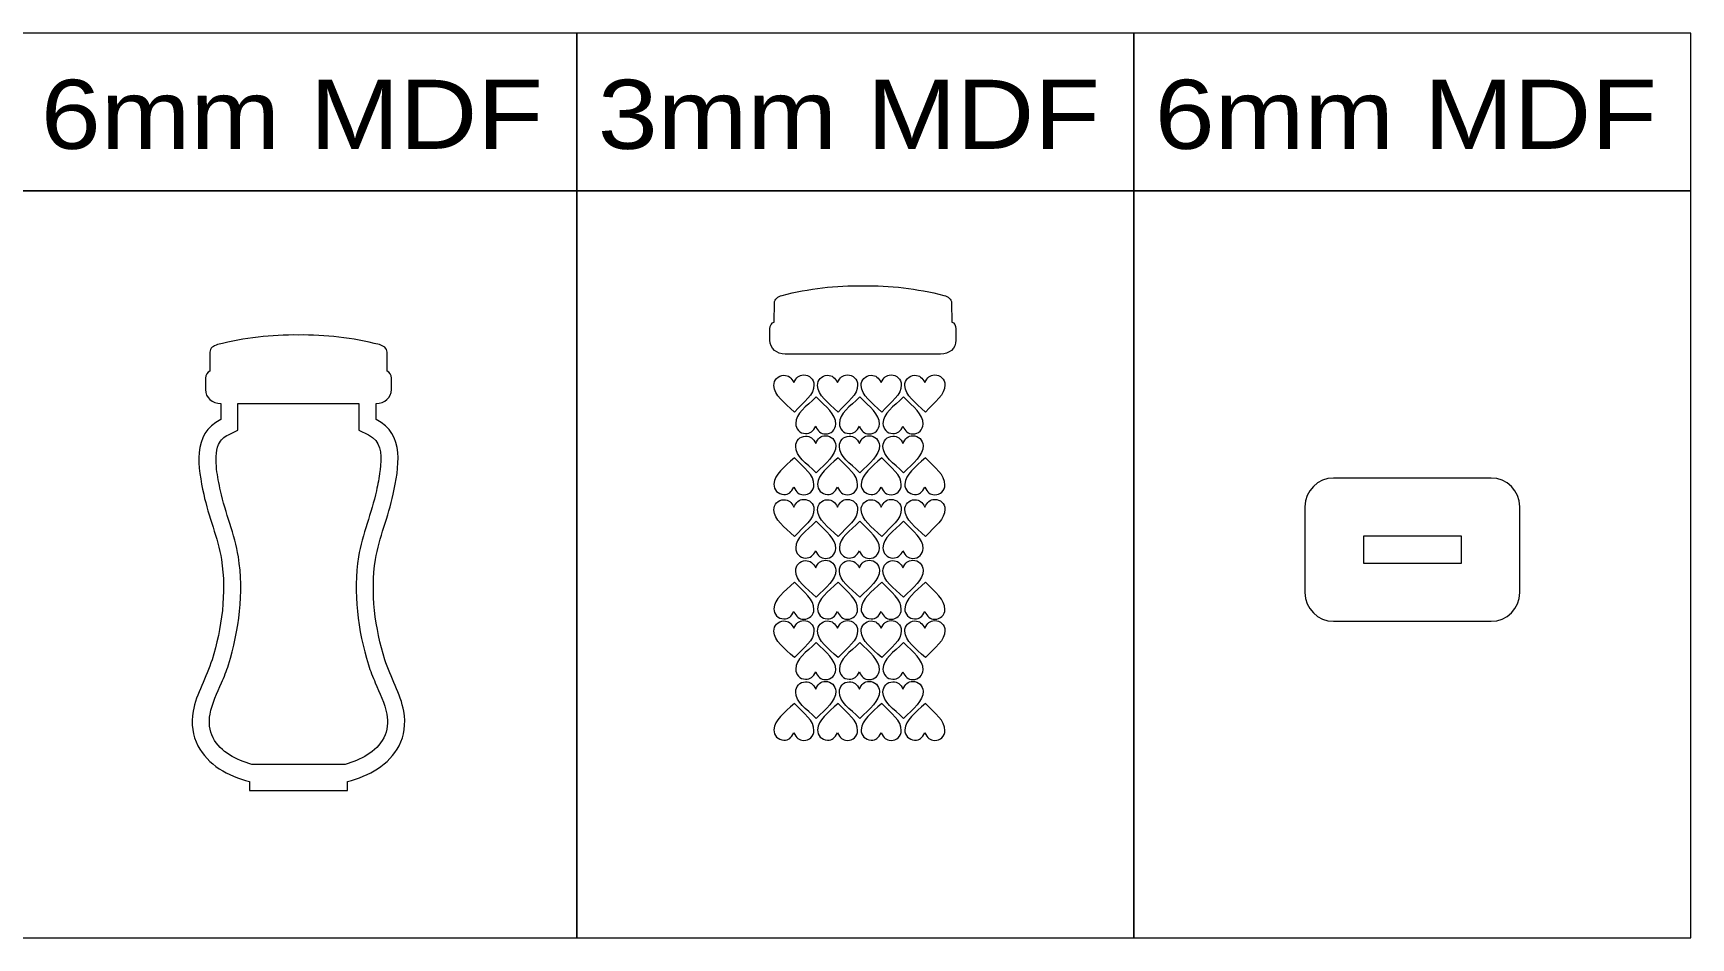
# Model space of a CAD drawing. Header units: millimetres. Extents: x -1166 to 1166, y -335 to 297.
# Drawn here: x 9 to 1166, y -335 to 297 of the extents above; entities that cross this region are included whole.
import ezdxf

# ---------------------------------------------------------------- set-up
doc = ezdxf.new("R2010")
doc.units = ezdxf.units.MM
doc.header["$MEASUREMENT"] = 0
doc.layers.add('Camada 1', color=7, linetype='Continuous')
doc.styles.add('2', font='Arial', dxfattribs={"height": 1})
doc.styles.add('3', font='Arial', dxfattribs={"height": 1})
doc.styles.add('4', font='Arial', dxfattribs={"height": 1})

msp = doc.modelspace()

# ---------------------------------------------------------------- linework, layer by layer
at = {"layer": 'Camada 1', "color": 142, "lineweight": 20}
for points in [[(-0.0001, 186.6815), (388.8269, 186.6815), (388.8269, 296.7483), (-0.0001, 296.7483), (-0.0001, 186.6815)], [(388.8267, 186.6815), (777.6537, 186.6815), (777.6537, 296.7483), (388.8267, 296.7483), (388.8267, 186.6815)], [(777.6535, 186.6815), (1166.4803, 186.6815), (1166.4803, 296.7483), (777.6535, 296.7483), (777.6535, 186.6815)], [(-0.0001, -334.8653), (388.8269, -334.8653), (388.8269, 186.6815), (-0.0001, 186.6815), (-0.0001, -334.8653)], [(388.8267, -334.8653), (777.6537, -334.8653), (777.6537, 186.6815), (388.8267, 186.6815), (388.8267, -334.8653)], [(777.6535, -334.8653), (1166.4803, -334.8653), (1166.4803, 186.6815), (777.6535, 186.6815), (777.6535, -334.8653)]]:
    msp.add_lwpolyline(points, close=True, dxfattribs=at)
at = {"layer": 'Camada 1', "color": 250, "lineweight": 20}
for points, knots in [([(650.4645, 95.2133), (650.4645, 95.2133), (650.3284, 108.3416), (650.3284, 108.3416), (650.3284, 108.3416), (650.2982, 111.2817), (647.8302, 112.9611), (644.9813, 113.6888), (644.9813, 113.6888), (626.1553, 118.4985), (607.3287, 120.6561), (588.5027, 120.4085), (588.5027, 120.4085), (569.6767, 120.6561), (550.8501, 118.4985), (532.0241, 113.6888), (532.0241, 113.6888), (529.1752, 112.9611), (526.7072, 111.2817), (526.677, 108.3416), (526.677, 108.3416), (526.677, 108.3416), (526.5409, 95.2133), (526.5409, 95.2133), (526.5409, 95.2133), (526.5409, 95.2133), (526.6443, 95.2133), (526.6443, 95.2133), (526.6443, 95.2133), (524.8287, 94.3562), (523.5644, 92.5058), (523.5644, 90.3741), (523.5644, 90.3741), (523.5644, 90.3741), (523.5644, 82.3647), (523.5644, 82.3647), (523.5644, 82.3647), (523.5644, 76.4828), (528.3772, 72.6606), (534.2588, 72.6606), (534.2588, 72.6606), (534.2588, 72.6606), (642.7466, 72.6606), (642.7466, 72.6606), (642.7466, 72.6606), (648.6282, 72.6606), (653.441, 76.4828), (653.441, 82.3647), (653.441, 82.3647), (653.441, 82.3647), (653.441, 90.3741), (653.441, 90.3741), (653.441, 90.3741), (653.441, 92.5058), (652.1767, 94.3562), (650.3611, 95.2133), (650.3611, 95.2133), (650.3611, 95.2133), (650.4645, 95.2133), (650.4645, 95.2133)], [0, 0, 0, 0, 0.0625, 0.0625, 0.0625, 0.0625, 0.125, 0.125, 0.125, 0.125, 0.1875, 0.1875, 0.1875, 0.1875, 0.25, 0.25, 0.25, 0.25, 0.3125, 0.3125, 0.3125, 0.3125, 0.375, 0.375, 0.375, 0.375, 0.4375, 0.4375, 0.4375, 0.4375, 0.5, 0.5, 0.5, 0.5, 0.5625, 0.5625, 0.5625, 0.5625, 0.625, 0.625, 0.625, 0.625, 0.6875, 0.6875, 0.6875, 0.6875, 0.75, 0.75, 0.75, 0.75, 0.8125, 0.8125, 0.8125, 0.8125, 0.875, 0.875, 0.875, 0.875, 1, 1, 1, 1]), ([(540.2622, 52.7775), (538.4476, 56.2445), (536.6655, 57.9618), (533.166, 57.8969), (533.166, 57.8969), (529.3027, 57.8254), (526.2254, 54.6318), (526.2969, 50.7685), (526.2969, 50.7685), (526.4267, 43.7696), (533.5139, 39.1226), (540.6425, 32.2536), (540.6425, 32.2536), (547.5116, 39.382), (554.4219, 44.2885), (554.2922, 51.2872), (554.2922, 51.2872), (554.2206, 55.1505), (551.027, 58.2279), (547.1638, 58.1563), (547.1638, 58.1563), (543.6643, 58.0915), (541.9471, 56.3094), (540.2622, 52.7775)], [0, 0, 0, 0, 0.142857143, 0.142857143, 0.142857143, 0.142857143, 0.285714286, 0.285714286, 0.285714286, 0.285714286, 0.428571429, 0.428571429, 0.428571429, 0.428571429, 0.571428571, 0.571428571, 0.571428571, 0.571428571, 0.714285714, 0.714285714, 0.714285714, 0.714285714, 1, 1, 1, 1]), ([(570.7422, 52.7775), (568.9276, 56.2445), (567.1455, 57.9618), (563.646, 57.8969), (563.646, 57.8969), (559.7827, 57.8254), (556.7054, 54.6318), (556.7769, 50.7685), (556.7769, 50.7685), (556.9067, 43.7696), (563.9939, 39.1226), (571.1225, 32.2536), (571.1225, 32.2536), (577.9916, 39.382), (584.9019, 44.2885), (584.7722, 51.2872), (584.7722, 51.2872), (584.7006, 55.1505), (581.507, 58.2279), (577.6438, 58.1563), (577.6438, 58.1563), (574.1443, 58.0915), (572.4271, 56.3094), (570.7422, 52.7775)], [0, 0, 0, 0, 0.142857143, 0.142857143, 0.142857143, 0.142857143, 0.285714286, 0.285714286, 0.285714286, 0.285714286, 0.428571429, 0.428571429, 0.428571429, 0.428571429, 0.571428571, 0.571428571, 0.571428571, 0.571428571, 0.714285714, 0.714285714, 0.714285714, 0.714285714, 1, 1, 1, 1]), ([(601.2222, 52.7775), (599.4076, 56.2445), (597.6255, 57.9618), (594.126, 57.8969), (594.126, 57.8969), (590.2627, 57.8254), (587.1854, 54.6318), (587.2569, 50.7685), (587.2569, 50.7685), (587.3867, 43.7696), (594.4739, 39.1226), (601.6025, 32.2536), (601.6025, 32.2536), (608.4716, 39.382), (615.3819, 44.2885), (615.2522, 51.2872), (615.2522, 51.2872), (615.1806, 55.1505), (611.987, 58.2279), (608.1238, 58.1563), (608.1238, 58.1563), (604.6243, 58.0915), (602.9071, 56.3094), (601.2222, 52.7775)], [0, 0, 0, 0, 0.142857143, 0.142857143, 0.142857143, 0.142857143, 0.285714286, 0.285714286, 0.285714286, 0.285714286, 0.428571429, 0.428571429, 0.428571429, 0.428571429, 0.571428571, 0.571428571, 0.571428571, 0.571428571, 0.714285714, 0.714285714, 0.714285714, 0.714285714, 1, 1, 1, 1]), ([(631.7022, 52.7775), (629.8876, 56.2445), (628.1055, 57.9618), (624.606, 57.8969), (624.606, 57.8969), (620.7427, 57.8254), (617.6654, 54.6318), (617.7369, 50.7685), (617.7369, 50.7685), (617.8667, 43.7696), (624.9539, 39.1226), (632.0825, 32.2536), (632.0825, 32.2536), (638.9516, 39.382), (645.8619, 44.2885), (645.7322, 51.2872), (645.7322, 51.2872), (645.6606, 55.1505), (642.467, 58.2279), (638.6038, 58.1563), (638.6038, 58.1563), (635.1043, 58.0915), (633.3871, 56.3094), (631.7022, 52.7775)], [0, 0, 0, 0, 0.142857143, 0.142857143, 0.142857143, 0.142857143, 0.285714286, 0.285714286, 0.285714286, 0.285714286, 0.428571429, 0.428571429, 0.428571429, 0.428571429, 0.571428571, 0.571428571, 0.571428571, 0.571428571, 0.714285714, 0.714285714, 0.714285714, 0.714285714, 1, 1, 1, 1]), ([(555.5022, 22.3131), (553.6876, 18.8461), (551.9055, 17.1288), (548.406, 17.1937), (548.406, 17.1937), (544.5427, 17.2652), (541.4654, 20.4588), (541.5369, 24.3221), (541.5369, 24.3221), (541.6667, 31.321), (548.7539, 35.968), (555.8825, 42.837), (555.8825, 42.837), (562.7516, 35.7086), (569.6619, 30.8021), (569.5322, 23.8034), (569.5322, 23.8034), (569.4606, 19.9401), (566.267, 16.8627), (562.4038, 16.9343), (562.4038, 16.9343), (558.9043, 16.9991), (557.1871, 18.7812), (555.5022, 22.3131)], [0, 0, 0, 0, 0.142857143, 0.142857143, 0.142857143, 0.142857143, 0.285714286, 0.285714286, 0.285714286, 0.285714286, 0.428571429, 0.428571429, 0.428571429, 0.428571429, 0.571428571, 0.571428571, 0.571428571, 0.571428571, 0.714285714, 0.714285714, 0.714285714, 0.714285714, 1, 1, 1, 1]), ([(585.9822, 22.3131), (584.1676, 18.8461), (582.3855, 17.1288), (578.886, 17.1937), (578.886, 17.1937), (575.0227, 17.2652), (571.9454, 20.4588), (572.0169, 24.3221), (572.0169, 24.3221), (572.1467, 31.321), (579.2339, 35.968), (586.3625, 42.837), (586.3625, 42.837), (593.2316, 35.7086), (600.1419, 30.8021), (600.0122, 23.8034), (600.0122, 23.8034), (599.9406, 19.9401), (596.747, 16.8627), (592.8838, 16.9343), (592.8838, 16.9343), (589.3843, 16.9991), (587.6671, 18.7812), (585.9822, 22.3131)], [0, 0, 0, 0, 0.142857143, 0.142857143, 0.142857143, 0.142857143, 0.285714286, 0.285714286, 0.285714286, 0.285714286, 0.428571429, 0.428571429, 0.428571429, 0.428571429, 0.571428571, 0.571428571, 0.571428571, 0.571428571, 0.714285714, 0.714285714, 0.714285714, 0.714285714, 1, 1, 1, 1]), ([(616.4622, 22.3131), (614.6476, 18.8461), (612.8655, 17.1288), (609.366, 17.1937), (609.366, 17.1937), (605.5027, 17.2652), (602.4254, 20.4588), (602.4969, 24.3221), (602.4969, 24.3221), (602.6267, 31.321), (609.7139, 35.968), (616.8425, 42.837), (616.8425, 42.837), (623.7116, 35.7086), (630.6219, 30.8021), (630.4922, 23.8034), (630.4922, 23.8034), (630.4206, 19.9401), (627.227, 16.8627), (623.3638, 16.9343), (623.3638, 16.9343), (619.8643, 16.9991), (618.1471, 18.7812), (616.4622, 22.3131)], [0, 0, 0, 0, 0.142857143, 0.142857143, 0.142857143, 0.142857143, 0.285714286, 0.285714286, 0.285714286, 0.285714286, 0.428571429, 0.428571429, 0.428571429, 0.428571429, 0.571428571, 0.571428571, 0.571428571, 0.571428571, 0.714285714, 0.714285714, 0.714285714, 0.714285714, 1, 1, 1, 1]), ([(555.5022, 10.2829), (553.6876, 13.7499), (551.9055, 15.4672), (548.406, 15.4023), (548.406, 15.4023), (544.5427, 15.3308), (541.4654, 12.1372), (541.5369, 8.2739), (541.5369, 8.2739), (541.6667, 1.275), (548.7539, -3.372), (555.8825, -10.241), (555.8825, -10.241), (562.7516, -3.1126), (569.6619, 1.7939), (569.5322, 8.7926), (569.5322, 8.7926), (569.4606, 12.6559), (566.267, 15.7333), (562.4038, 15.6617), (562.4038, 15.6617), (558.9043, 15.5969), (557.1871, 13.8148), (555.5022, 10.2829)], [0, 0, 0, 0, 0.142857143, 0.142857143, 0.142857143, 0.142857143, 0.285714286, 0.285714286, 0.285714286, 0.285714286, 0.428571429, 0.428571429, 0.428571429, 0.428571429, 0.571428571, 0.571428571, 0.571428571, 0.571428571, 0.714285714, 0.714285714, 0.714285714, 0.714285714, 1, 1, 1, 1]), ([(585.9822, 10.2829), (584.1676, 13.7499), (582.3855, 15.4672), (578.886, 15.4023), (578.886, 15.4023), (575.0227, 15.3308), (571.9454, 12.1372), (572.0169, 8.2739), (572.0169, 8.2739), (572.1467, 1.275), (579.2339, -3.372), (586.3625, -10.241), (586.3625, -10.241), (593.2316, -3.1126), (600.1419, 1.7939), (600.0122, 8.7926), (600.0122, 8.7926), (599.9406, 12.6559), (596.747, 15.7333), (592.8838, 15.6617), (592.8838, 15.6617), (589.3843, 15.5969), (587.6671, 13.8148), (585.9822, 10.2829)], [0, 0, 0, 0, 0.142857143, 0.142857143, 0.142857143, 0.142857143, 0.285714286, 0.285714286, 0.285714286, 0.285714286, 0.428571429, 0.428571429, 0.428571429, 0.428571429, 0.571428571, 0.571428571, 0.571428571, 0.571428571, 0.714285714, 0.714285714, 0.714285714, 0.714285714, 1, 1, 1, 1]), ([(616.4622, 10.2829), (614.6476, 13.7499), (612.8655, 15.4672), (609.366, 15.4023), (609.366, 15.4023), (605.5027, 15.3308), (602.4254, 12.1372), (602.4969, 8.2739), (602.4969, 8.2739), (602.6267, 1.275), (609.7139, -3.372), (616.8425, -10.241), (616.8425, -10.241), (623.7116, -3.1126), (630.6219, 1.7939), (630.4922, 8.7926), (630.4922, 8.7926), (630.4206, 12.6559), (627.227, 15.7333), (623.3638, 15.6617), (623.3638, 15.6617), (619.8643, 15.5969), (618.1471, 13.8148), (616.4622, 10.2829)], [0, 0, 0, 0, 0.142857143, 0.142857143, 0.142857143, 0.142857143, 0.285714286, 0.285714286, 0.285714286, 0.285714286, 0.428571429, 0.428571429, 0.428571429, 0.428571429, 0.571428571, 0.571428571, 0.571428571, 0.571428571, 0.714285714, 0.714285714, 0.714285714, 0.714285714, 1, 1, 1, 1]), ([(540.2622, -20.1815), (538.4476, -23.6485), (536.6655, -25.3658), (533.166, -25.3009), (533.166, -25.3009), (529.3027, -25.2294), (526.2254, -22.0358), (526.2969, -18.1725), (526.2969, -18.1725), (526.4267, -11.1736), (533.5139, -6.5266), (540.6425, 0.3424), (540.6425, 0.3424), (547.5116, -6.786), (554.4219, -11.6925), (554.2922, -18.6912), (554.2922, -18.6912), (554.2206, -22.5545), (551.027, -25.6319), (547.1638, -25.5603), (547.1638, -25.5603), (543.6643, -25.4955), (541.9471, -23.7134), (540.2622, -20.1815)], [0, 0, 0, 0, 0.142857143, 0.142857143, 0.142857143, 0.142857143, 0.285714286, 0.285714286, 0.285714286, 0.285714286, 0.428571429, 0.428571429, 0.428571429, 0.428571429, 0.571428571, 0.571428571, 0.571428571, 0.571428571, 0.714285714, 0.714285714, 0.714285714, 0.714285714, 1, 1, 1, 1]), ([(570.7422, -20.1815), (568.9276, -23.6485), (567.1455, -25.3658), (563.646, -25.3009), (563.646, -25.3009), (559.7827, -25.2294), (556.7054, -22.0358), (556.7769, -18.1725), (556.7769, -18.1725), (556.9067, -11.1736), (563.9939, -6.5266), (571.1225, 0.3424), (571.1225, 0.3424), (577.9916, -6.786), (584.9019, -11.6925), (584.7722, -18.6912), (584.7722, -18.6912), (584.7006, -22.5545), (581.507, -25.6319), (577.6438, -25.5603), (577.6438, -25.5603), (574.1443, -25.4955), (572.4271, -23.7134), (570.7422, -20.1815)], [0, 0, 0, 0, 0.142857143, 0.142857143, 0.142857143, 0.142857143, 0.285714286, 0.285714286, 0.285714286, 0.285714286, 0.428571429, 0.428571429, 0.428571429, 0.428571429, 0.571428571, 0.571428571, 0.571428571, 0.571428571, 0.714285714, 0.714285714, 0.714285714, 0.714285714, 1, 1, 1, 1]), ([(601.2222, -20.1815), (599.4076, -23.6485), (597.6255, -25.3658), (594.126, -25.3009), (594.126, -25.3009), (590.2627, -25.2294), (587.1854, -22.0358), (587.2569, -18.1725), (587.2569, -18.1725), (587.3867, -11.1736), (594.4739, -6.5266), (601.6025, 0.3424), (601.6025, 0.3424), (608.4716, -6.786), (615.3819, -11.6925), (615.2522, -18.6912), (615.2522, -18.6912), (615.1806, -22.5545), (611.987, -25.6319), (608.1238, -25.5603), (608.1238, -25.5603), (604.6243, -25.4955), (602.9071, -23.7134), (601.2222, -20.1815)], [0, 0, 0, 0, 0.142857143, 0.142857143, 0.142857143, 0.142857143, 0.285714286, 0.285714286, 0.285714286, 0.285714286, 0.428571429, 0.428571429, 0.428571429, 0.428571429, 0.571428571, 0.571428571, 0.571428571, 0.571428571, 0.714285714, 0.714285714, 0.714285714, 0.714285714, 1, 1, 1, 1]), ([(631.7022, -20.1815), (629.8876, -23.6485), (628.1055, -25.3658), (624.606, -25.3009), (624.606, -25.3009), (620.7427, -25.2294), (617.6654, -22.0358), (617.7369, -18.1725), (617.7369, -18.1725), (617.8667, -11.1736), (624.9539, -6.5266), (632.0825, 0.3424), (632.0825, 0.3424), (638.9516, -6.786), (645.8619, -11.6925), (645.7322, -18.6912), (645.7322, -18.6912), (645.6606, -22.5545), (642.467, -25.6319), (638.6038, -25.5603), (638.6038, -25.5603), (635.1043, -25.4955), (633.3871, -23.7134), (631.7022, -20.1815)], [0, 0, 0, 0, 0.142857143, 0.142857143, 0.142857143, 0.142857143, 0.285714286, 0.285714286, 0.285714286, 0.285714286, 0.428571429, 0.428571429, 0.428571429, 0.428571429, 0.571428571, 0.571428571, 0.571428571, 0.571428571, 0.714285714, 0.714285714, 0.714285714, 0.714285714, 1, 1, 1, 1]), ([(540.2622, -34.1135), (538.4476, -30.6465), (536.6655, -28.9292), (533.166, -28.9941), (533.166, -28.9941), (529.3027, -29.0656), (526.2254, -32.2592), (526.2969, -36.1225), (526.2969, -36.1225), (526.4267, -43.1214), (533.5139, -47.7684), (540.6425, -54.6374), (540.6425, -54.6374), (547.5116, -47.509), (554.4219, -42.6025), (554.2922, -35.6038), (554.2922, -35.6038), (554.2206, -31.7405), (551.027, -28.6631), (547.1638, -28.7347), (547.1638, -28.7347), (543.6643, -28.7995), (541.9471, -30.5816), (540.2622, -34.1135)], [0, 0, 0, 0, 0.142857143, 0.142857143, 0.142857143, 0.142857143, 0.285714286, 0.285714286, 0.285714286, 0.285714286, 0.428571429, 0.428571429, 0.428571429, 0.428571429, 0.571428571, 0.571428571, 0.571428571, 0.571428571, 0.714285714, 0.714285714, 0.714285714, 0.714285714, 1, 1, 1, 1]), ([(570.7422, -34.1135), (568.9276, -30.6465), (567.1455, -28.9292), (563.646, -28.9941), (563.646, -28.9941), (559.7827, -29.0656), (556.7054, -32.2592), (556.7769, -36.1225), (556.7769, -36.1225), (556.9067, -43.1214), (563.9939, -47.7684), (571.1225, -54.6374), (571.1225, -54.6374), (577.9916, -47.509), (584.9019, -42.6025), (584.7722, -35.6038), (584.7722, -35.6038), (584.7006, -31.7405), (581.507, -28.6631), (577.6438, -28.7347), (577.6438, -28.7347), (574.1443, -28.7995), (572.4271, -30.5816), (570.7422, -34.1135)], [0, 0, 0, 0, 0.142857143, 0.142857143, 0.142857143, 0.142857143, 0.285714286, 0.285714286, 0.285714286, 0.285714286, 0.428571429, 0.428571429, 0.428571429, 0.428571429, 0.571428571, 0.571428571, 0.571428571, 0.571428571, 0.714285714, 0.714285714, 0.714285714, 0.714285714, 1, 1, 1, 1]), ([(601.2222, -34.1135), (599.4076, -30.6465), (597.6255, -28.9292), (594.126, -28.9941), (594.126, -28.9941), (590.2627, -29.0656), (587.1854, -32.2592), (587.2569, -36.1225), (587.2569, -36.1225), (587.3867, -43.1214), (594.4739, -47.7684), (601.6025, -54.6374), (601.6025, -54.6374), (608.4716, -47.509), (615.3819, -42.6025), (615.2522, -35.6038), (615.2522, -35.6038), (615.1806, -31.7405), (611.987, -28.6631), (608.1238, -28.7347), (608.1238, -28.7347), (604.6243, -28.7995), (602.9071, -30.5816), (601.2222, -34.1135)], [0, 0, 0, 0, 0.142857143, 0.142857143, 0.142857143, 0.142857143, 0.285714286, 0.285714286, 0.285714286, 0.285714286, 0.428571429, 0.428571429, 0.428571429, 0.428571429, 0.571428571, 0.571428571, 0.571428571, 0.571428571, 0.714285714, 0.714285714, 0.714285714, 0.714285714, 1, 1, 1, 1]), ([(631.7022, -34.1135), (629.8876, -30.6465), (628.1055, -28.9292), (624.606, -28.9941), (624.606, -28.9941), (620.7427, -29.0656), (617.6654, -32.2592), (617.7369, -36.1225), (617.7369, -36.1225), (617.8667, -43.1214), (624.9539, -47.7684), (632.0825, -54.6374), (632.0825, -54.6374), (638.9516, -47.509), (645.8619, -42.6025), (645.7322, -35.6038), (645.7322, -35.6038), (645.6606, -31.7405), (642.467, -28.6631), (638.6038, -28.7347), (638.6038, -28.7347), (635.1043, -28.7995), (633.3871, -30.5816), (631.7022, -34.1135)], [0, 0, 0, 0, 0.142857143, 0.142857143, 0.142857143, 0.142857143, 0.285714286, 0.285714286, 0.285714286, 0.285714286, 0.428571429, 0.428571429, 0.428571429, 0.428571429, 0.571428571, 0.571428571, 0.571428571, 0.571428571, 0.714285714, 0.714285714, 0.714285714, 0.714285714, 1, 1, 1, 1]), ([(555.5022, -64.5779), (553.6876, -68.0449), (551.9055, -69.7622), (548.406, -69.6973), (548.406, -69.6973), (544.5427, -69.6258), (541.4654, -66.4322), (541.5369, -62.5689), (541.5369, -62.5689), (541.6667, -55.57), (548.7539, -50.923), (555.8825, -44.054), (555.8825, -44.054), (562.7516, -51.1824), (569.6619, -56.0889), (569.5322, -63.0876), (569.5322, -63.0876), (569.4606, -66.9509), (566.267, -70.0283), (562.4038, -69.9567), (562.4038, -69.9567), (558.9043, -69.8919), (557.1871, -68.1098), (555.5022, -64.5779)], [0, 0, 0, 0, 0.142857143, 0.142857143, 0.142857143, 0.142857143, 0.285714286, 0.285714286, 0.285714286, 0.285714286, 0.428571429, 0.428571429, 0.428571429, 0.428571429, 0.571428571, 0.571428571, 0.571428571, 0.571428571, 0.714285714, 0.714285714, 0.714285714, 0.714285714, 1, 1, 1, 1]), ([(585.9822, -64.5779), (584.1676, -68.0449), (582.3855, -69.7622), (578.886, -69.6973), (578.886, -69.6973), (575.0227, -69.6258), (571.9454, -66.4322), (572.0169, -62.5689), (572.0169, -62.5689), (572.1467, -55.57), (579.2339, -50.923), (586.3625, -44.054), (586.3625, -44.054), (593.2316, -51.1824), (600.1419, -56.0889), (600.0122, -63.0876), (600.0122, -63.0876), (599.9406, -66.9509), (596.747, -70.0283), (592.8838, -69.9567), (592.8838, -69.9567), (589.3843, -69.8919), (587.6671, -68.1098), (585.9822, -64.5779)], [0, 0, 0, 0, 0.142857143, 0.142857143, 0.142857143, 0.142857143, 0.285714286, 0.285714286, 0.285714286, 0.285714286, 0.428571429, 0.428571429, 0.428571429, 0.428571429, 0.571428571, 0.571428571, 0.571428571, 0.571428571, 0.714285714, 0.714285714, 0.714285714, 0.714285714, 1, 1, 1, 1]), ([(616.4622, -64.5779), (614.6476, -68.0449), (612.8655, -69.7622), (609.366, -69.6973), (609.366, -69.6973), (605.5027, -69.6258), (602.4254, -66.4322), (602.4969, -62.5689), (602.4969, -62.5689), (602.6267, -55.57), (609.7139, -50.923), (616.8425, -44.054), (616.8425, -44.054), (623.7116, -51.1824), (630.6219, -56.0889), (630.4922, -63.0876), (630.4922, -63.0876), (630.4206, -66.9509), (627.227, -70.0283), (623.3638, -69.9567), (623.3638, -69.9567), (619.8643, -69.8919), (618.1471, -68.1098), (616.4622, -64.5779)], [0, 0, 0, 0, 0.142857143, 0.142857143, 0.142857143, 0.142857143, 0.285714286, 0.285714286, 0.285714286, 0.285714286, 0.428571429, 0.428571429, 0.428571429, 0.428571429, 0.571428571, 0.571428571, 0.571428571, 0.571428571, 0.714285714, 0.714285714, 0.714285714, 0.714285714, 1, 1, 1, 1]), ([(555.5022, -76.6081), (553.6876, -73.1411), (551.9055, -71.4238), (548.406, -71.4887), (548.406, -71.4887), (544.5427, -71.5602), (541.4654, -74.7538), (541.5369, -78.6171), (541.5369, -78.6171), (541.6667, -85.616), (548.7539, -90.263), (555.8825, -97.132), (555.8825, -97.132), (562.7516, -90.0036), (569.6619, -85.0971), (569.5322, -78.0984), (569.5322, -78.0984), (569.4606, -74.2351), (566.267, -71.1577), (562.4038, -71.2293), (562.4038, -71.2293), (558.9043, -71.2941), (557.1871, -73.0762), (555.5022, -76.6081)], [0, 0, 0, 0, 0.142857143, 0.142857143, 0.142857143, 0.142857143, 0.285714286, 0.285714286, 0.285714286, 0.285714286, 0.428571429, 0.428571429, 0.428571429, 0.428571429, 0.571428571, 0.571428571, 0.571428571, 0.571428571, 0.714285714, 0.714285714, 0.714285714, 0.714285714, 1, 1, 1, 1]), ([(585.9822, -76.6081), (584.1676, -73.1411), (582.3855, -71.4238), (578.886, -71.4887), (578.886, -71.4887), (575.0227, -71.5602), (571.9454, -74.7538), (572.0169, -78.6171), (572.0169, -78.6171), (572.1467, -85.616), (579.2339, -90.263), (586.3625, -97.132), (586.3625, -97.132), (593.2316, -90.0036), (600.1419, -85.0971), (600.0122, -78.0984), (600.0122, -78.0984), (599.9406, -74.2351), (596.747, -71.1577), (592.8838, -71.2293), (592.8838, -71.2293), (589.3843, -71.2941), (587.6671, -73.0762), (585.9822, -76.6081)], [0, 0, 0, 0, 0.142857143, 0.142857143, 0.142857143, 0.142857143, 0.285714286, 0.285714286, 0.285714286, 0.285714286, 0.428571429, 0.428571429, 0.428571429, 0.428571429, 0.571428571, 0.571428571, 0.571428571, 0.571428571, 0.714285714, 0.714285714, 0.714285714, 0.714285714, 1, 1, 1, 1]), ([(616.4622, -76.6081), (614.6476, -73.1411), (612.8655, -71.4238), (609.366, -71.4887), (609.366, -71.4887), (605.5027, -71.5602), (602.4254, -74.7538), (602.4969, -78.6171), (602.4969, -78.6171), (602.6267, -85.616), (609.7139, -90.263), (616.8425, -97.132), (616.8425, -97.132), (623.7116, -90.0036), (630.6219, -85.0971), (630.4922, -78.0984), (630.4922, -78.0984), (630.4206, -74.2351), (627.227, -71.1577), (623.3638, -71.2293), (623.3638, -71.2293), (619.8643, -71.2941), (618.1471, -73.0762), (616.4622, -76.6081)], [0, 0, 0, 0, 0.142857143, 0.142857143, 0.142857143, 0.142857143, 0.285714286, 0.285714286, 0.285714286, 0.285714286, 0.428571429, 0.428571429, 0.428571429, 0.428571429, 0.571428571, 0.571428571, 0.571428571, 0.571428571, 0.714285714, 0.714285714, 0.714285714, 0.714285714, 1, 1, 1, 1]), ([(540.2622, -107.0725), (538.4476, -110.5395), (536.6655, -112.2568), (533.166, -112.1919), (533.166, -112.1919), (529.3027, -112.1204), (526.2254, -108.9268), (526.2969, -105.0635), (526.2969, -105.0635), (526.4267, -98.0646), (533.5139, -93.4176), (540.6425, -86.5486), (540.6425, -86.5486), (547.5116, -93.677), (554.4219, -98.5835), (554.2922, -105.5822), (554.2922, -105.5822), (554.2206, -109.4455), (551.027, -112.5229), (547.1638, -112.4513), (547.1638, -112.4513), (543.6643, -112.3865), (541.9471, -110.6044), (540.2622, -107.0725)], [0, 0, 0, 0, 0.142857143, 0.142857143, 0.142857143, 0.142857143, 0.285714286, 0.285714286, 0.285714286, 0.285714286, 0.428571429, 0.428571429, 0.428571429, 0.428571429, 0.571428571, 0.571428571, 0.571428571, 0.571428571, 0.714285714, 0.714285714, 0.714285714, 0.714285714, 1, 1, 1, 1]), ([(570.7422, -107.0725), (568.9276, -110.5395), (567.1455, -112.2568), (563.646, -112.1919), (563.646, -112.1919), (559.7827, -112.1204), (556.7054, -108.9268), (556.7769, -105.0635), (556.7769, -105.0635), (556.9067, -98.0646), (563.9939, -93.4176), (571.1225, -86.5486), (571.1225, -86.5486), (577.9916, -93.677), (584.9019, -98.5835), (584.7722, -105.5822), (584.7722, -105.5822), (584.7006, -109.4455), (581.507, -112.5229), (577.6438, -112.4513), (577.6438, -112.4513), (574.1443, -112.3865), (572.4271, -110.6044), (570.7422, -107.0725)], [0, 0, 0, 0, 0.142857143, 0.142857143, 0.142857143, 0.142857143, 0.285714286, 0.285714286, 0.285714286, 0.285714286, 0.428571429, 0.428571429, 0.428571429, 0.428571429, 0.571428571, 0.571428571, 0.571428571, 0.571428571, 0.714285714, 0.714285714, 0.714285714, 0.714285714, 1, 1, 1, 1]), ([(601.2222, -107.0725), (599.4076, -110.5395), (597.6255, -112.2568), (594.126, -112.1919), (594.126, -112.1919), (590.2627, -112.1204), (587.1854, -108.9268), (587.2569, -105.0635), (587.2569, -105.0635), (587.3867, -98.0646), (594.4739, -93.4176), (601.6025, -86.5486), (601.6025, -86.5486), (608.4716, -93.677), (615.3819, -98.5835), (615.2522, -105.5822), (615.2522, -105.5822), (615.1806, -109.4455), (611.987, -112.5229), (608.1238, -112.4513), (608.1238, -112.4513), (604.6243, -112.3865), (602.9071, -110.6044), (601.2222, -107.0725)], [0, 0, 0, 0, 0.142857143, 0.142857143, 0.142857143, 0.142857143, 0.285714286, 0.285714286, 0.285714286, 0.285714286, 0.428571429, 0.428571429, 0.428571429, 0.428571429, 0.571428571, 0.571428571, 0.571428571, 0.571428571, 0.714285714, 0.714285714, 0.714285714, 0.714285714, 1, 1, 1, 1]), ([(631.7022, -107.0725), (629.8876, -110.5395), (628.1055, -112.2568), (624.606, -112.1919), (624.606, -112.1919), (620.7427, -112.1204), (617.6654, -108.9268), (617.7369, -105.0635), (617.7369, -105.0635), (617.8667, -98.0646), (624.9539, -93.4176), (632.0825, -86.5486), (632.0825, -86.5486), (638.9516, -93.677), (645.8619, -98.5835), (645.7322, -105.5822), (645.7322, -105.5822), (645.6606, -109.4455), (642.467, -112.5229), (638.6038, -112.4513), (638.6038, -112.4513), (635.1043, -112.3865), (633.3871, -110.6044), (631.7022, -107.0725)], [0, 0, 0, 0, 0.142857143, 0.142857143, 0.142857143, 0.142857143, 0.285714286, 0.285714286, 0.285714286, 0.285714286, 0.428571429, 0.428571429, 0.428571429, 0.428571429, 0.571428571, 0.571428571, 0.571428571, 0.571428571, 0.714285714, 0.714285714, 0.714285714, 0.714285714, 1, 1, 1, 1]), ([(540.2622, -118.7321), (538.4476, -115.2651), (536.6655, -113.5478), (533.166, -113.6127), (533.166, -113.6127), (529.3027, -113.6842), (526.2254, -116.8778), (526.2969, -120.7411), (526.2969, -120.7411), (526.4267, -127.74), (533.5139, -132.387), (540.6425, -139.256), (540.6425, -139.256), (547.5116, -132.1276), (554.4219, -127.2211), (554.2922, -120.2224), (554.2922, -120.2224), (554.2206, -116.3591), (551.027, -113.2817), (547.1638, -113.3533), (547.1638, -113.3533), (543.6643, -113.4181), (541.9471, -115.2002), (540.2622, -118.7321)], [0, 0, 0, 0, 0.142857143, 0.142857143, 0.142857143, 0.142857143, 0.285714286, 0.285714286, 0.285714286, 0.285714286, 0.428571429, 0.428571429, 0.428571429, 0.428571429, 0.571428571, 0.571428571, 0.571428571, 0.571428571, 0.714285714, 0.714285714, 0.714285714, 0.714285714, 1, 1, 1, 1]), ([(570.7422, -118.7321), (568.9276, -115.2651), (567.1455, -113.5478), (563.646, -113.6127), (563.646, -113.6127), (559.7827, -113.6842), (556.7054, -116.8778), (556.7769, -120.7411), (556.7769, -120.7411), (556.9067, -127.74), (563.9939, -132.387), (571.1225, -139.256), (571.1225, -139.256), (577.9916, -132.1276), (584.9019, -127.2211), (584.7722, -120.2224), (584.7722, -120.2224), (584.7006, -116.3591), (581.507, -113.2817), (577.6438, -113.3533), (577.6438, -113.3533), (574.1443, -113.4181), (572.4271, -115.2002), (570.7422, -118.7321)], [0, 0, 0, 0, 0.142857143, 0.142857143, 0.142857143, 0.142857143, 0.285714286, 0.285714286, 0.285714286, 0.285714286, 0.428571429, 0.428571429, 0.428571429, 0.428571429, 0.571428571, 0.571428571, 0.571428571, 0.571428571, 0.714285714, 0.714285714, 0.714285714, 0.714285714, 1, 1, 1, 1]), ([(601.2222, -118.7321), (599.4076, -115.2651), (597.6255, -113.5478), (594.126, -113.6127), (594.126, -113.6127), (590.2627, -113.6842), (587.1854, -116.8778), (587.2569, -120.7411), (587.2569, -120.7411), (587.3867, -127.74), (594.4739, -132.387), (601.6025, -139.256), (601.6025, -139.256), (608.4716, -132.1276), (615.3819, -127.2211), (615.2522, -120.2224), (615.2522, -120.2224), (615.1806, -116.3591), (611.987, -113.2817), (608.1238, -113.3533), (608.1238, -113.3533), (604.6243, -113.4181), (602.9071, -115.2002), (601.2222, -118.7321)], [0, 0, 0, 0, 0.142857143, 0.142857143, 0.142857143, 0.142857143, 0.285714286, 0.285714286, 0.285714286, 0.285714286, 0.428571429, 0.428571429, 0.428571429, 0.428571429, 0.571428571, 0.571428571, 0.571428571, 0.571428571, 0.714285714, 0.714285714, 0.714285714, 0.714285714, 1, 1, 1, 1]), ([(631.7022, -118.7321), (629.8876, -115.2651), (628.1055, -113.5478), (624.606, -113.6127), (624.606, -113.6127), (620.7427, -113.6842), (617.6654, -116.8778), (617.7369, -120.7411), (617.7369, -120.7411), (617.8667, -127.74), (624.9539, -132.387), (632.0825, -139.256), (632.0825, -139.256), (638.9516, -132.1276), (645.8619, -127.2211), (645.7322, -120.2224), (645.7322, -120.2224), (645.6606, -116.3591), (642.467, -113.2817), (638.6038, -113.3533), (638.6038, -113.3533), (635.1043, -113.4181), (633.3871, -115.2002), (631.7022, -118.7321)], [0, 0, 0, 0, 0.142857143, 0.142857143, 0.142857143, 0.142857143, 0.285714286, 0.285714286, 0.285714286, 0.285714286, 0.428571429, 0.428571429, 0.428571429, 0.428571429, 0.571428571, 0.571428571, 0.571428571, 0.571428571, 0.714285714, 0.714285714, 0.714285714, 0.714285714, 1, 1, 1, 1]), ([(555.5022, -149.1965), (553.6876, -152.6635), (551.9055, -154.3808), (548.406, -154.3159), (548.406, -154.3159), (544.5427, -154.2444), (541.4654, -151.0508), (541.5369, -147.1875), (541.5369, -147.1875), (541.6667, -140.1886), (548.7539, -135.5416), (555.8825, -128.6726), (555.8825, -128.6726), (562.7516, -135.801), (569.6619, -140.7075), (569.5322, -147.7062), (569.5322, -147.7062), (569.4606, -151.5695), (566.267, -154.6469), (562.4038, -154.5753), (562.4038, -154.5753), (558.9043, -154.5105), (557.1871, -152.7284), (555.5022, -149.1965)], [0, 0, 0, 0, 0.142857143, 0.142857143, 0.142857143, 0.142857143, 0.285714286, 0.285714286, 0.285714286, 0.285714286, 0.428571429, 0.428571429, 0.428571429, 0.428571429, 0.571428571, 0.571428571, 0.571428571, 0.571428571, 0.714285714, 0.714285714, 0.714285714, 0.714285714, 1, 1, 1, 1]), ([(585.9822, -149.1965), (584.1676, -152.6635), (582.3855, -154.3808), (578.886, -154.3159), (578.886, -154.3159), (575.0227, -154.2444), (571.9454, -151.0508), (572.0169, -147.1875), (572.0169, -147.1875), (572.1467, -140.1886), (579.2339, -135.5416), (586.3625, -128.6726), (586.3625, -128.6726), (593.2316, -135.801), (600.1419, -140.7075), (600.0122, -147.7062), (600.0122, -147.7062), (599.9406, -151.5695), (596.747, -154.6469), (592.8838, -154.5753), (592.8838, -154.5753), (589.3843, -154.5105), (587.6671, -152.7284), (585.9822, -149.1965)], [0, 0, 0, 0, 0.142857143, 0.142857143, 0.142857143, 0.142857143, 0.285714286, 0.285714286, 0.285714286, 0.285714286, 0.428571429, 0.428571429, 0.428571429, 0.428571429, 0.571428571, 0.571428571, 0.571428571, 0.571428571, 0.714285714, 0.714285714, 0.714285714, 0.714285714, 1, 1, 1, 1]), ([(616.4622, -149.1965), (614.6476, -152.6635), (612.8655, -154.3808), (609.366, -154.3159), (609.366, -154.3159), (605.5027, -154.2444), (602.4254, -151.0508), (602.4969, -147.1875), (602.4969, -147.1875), (602.6267, -140.1886), (609.7139, -135.5416), (616.8425, -128.6726), (616.8425, -128.6726), (623.7116, -135.801), (630.6219, -140.7075), (630.4922, -147.7062), (630.4922, -147.7062), (630.4206, -151.5695), (627.227, -154.6469), (623.3638, -154.5753), (623.3638, -154.5753), (619.8643, -154.5105), (618.1471, -152.7284), (616.4622, -149.1965)], [0, 0, 0, 0, 0.142857143, 0.142857143, 0.142857143, 0.142857143, 0.285714286, 0.285714286, 0.285714286, 0.285714286, 0.428571429, 0.428571429, 0.428571429, 0.428571429, 0.571428571, 0.571428571, 0.571428571, 0.571428571, 0.714285714, 0.714285714, 0.714285714, 0.714285714, 1, 1, 1, 1]), ([(555.5022, -161.2267), (553.6876, -157.7597), (551.9055, -156.0424), (548.406, -156.1073), (548.406, -156.1073), (544.5427, -156.1788), (541.4654, -159.3724), (541.5369, -163.2357), (541.5369, -163.2357), (541.6667, -170.2346), (548.7539, -174.8816), (555.8825, -181.7506), (555.8825, -181.7506), (562.7516, -174.6222), (569.6619, -169.7157), (569.5322, -162.717), (569.5322, -162.717), (569.4606, -158.8537), (566.267, -155.7763), (562.4038, -155.8479), (562.4038, -155.8479), (558.9043, -155.9127), (557.1871, -157.6948), (555.5022, -161.2267)], [0, 0, 0, 0, 0.142857143, 0.142857143, 0.142857143, 0.142857143, 0.285714286, 0.285714286, 0.285714286, 0.285714286, 0.428571429, 0.428571429, 0.428571429, 0.428571429, 0.571428571, 0.571428571, 0.571428571, 0.571428571, 0.714285714, 0.714285714, 0.714285714, 0.714285714, 1, 1, 1, 1]), ([(585.9822, -161.2267), (584.1676, -157.7597), (582.3855, -156.0424), (578.886, -156.1073), (578.886, -156.1073), (575.0227, -156.1788), (571.9454, -159.3724), (572.0169, -163.2357), (572.0169, -163.2357), (572.1467, -170.2346), (579.2339, -174.8816), (586.3625, -181.7506), (586.3625, -181.7506), (593.2316, -174.6222), (600.1419, -169.7157), (600.0122, -162.717), (600.0122, -162.717), (599.9406, -158.8537), (596.747, -155.7763), (592.8838, -155.8479), (592.8838, -155.8479), (589.3843, -155.9127), (587.6671, -157.6948), (585.9822, -161.2267)], [0, 0, 0, 0, 0.142857143, 0.142857143, 0.142857143, 0.142857143, 0.285714286, 0.285714286, 0.285714286, 0.285714286, 0.428571429, 0.428571429, 0.428571429, 0.428571429, 0.571428571, 0.571428571, 0.571428571, 0.571428571, 0.714285714, 0.714285714, 0.714285714, 0.714285714, 1, 1, 1, 1]), ([(616.4622, -161.2267), (614.6476, -157.7597), (612.8655, -156.0424), (609.366, -156.1073), (609.366, -156.1073), (605.5027, -156.1788), (602.4254, -159.3724), (602.4969, -163.2357), (602.4969, -163.2357), (602.6267, -170.2346), (609.7139, -174.8816), (616.8425, -181.7506), (616.8425, -181.7506), (623.7116, -174.6222), (630.6219, -169.7157), (630.4922, -162.717), (630.4922, -162.717), (630.4206, -158.8537), (627.227, -155.7763), (623.3638, -155.8479), (623.3638, -155.8479), (619.8643, -155.9127), (618.1471, -157.6948), (616.4622, -161.2267)], [0, 0, 0, 0, 0.142857143, 0.142857143, 0.142857143, 0.142857143, 0.285714286, 0.285714286, 0.285714286, 0.285714286, 0.428571429, 0.428571429, 0.428571429, 0.428571429, 0.571428571, 0.571428571, 0.571428571, 0.571428571, 0.714285714, 0.714285714, 0.714285714, 0.714285714, 1, 1, 1, 1]), ([(540.2622, -191.6911), (538.4476, -195.1581), (536.6655, -196.8754), (533.166, -196.8105), (533.166, -196.8105), (529.3027, -196.739), (526.2254, -193.5454), (526.2969, -189.6821), (526.2969, -189.6821), (526.4267, -182.6832), (533.5139, -178.0362), (540.6425, -171.1672), (540.6425, -171.1672), (547.5116, -178.2956), (554.4219, -183.2021), (554.2922, -190.2008), (554.2922, -190.2008), (554.2206, -194.0641), (551.027, -197.1415), (547.1638, -197.0699), (547.1638, -197.0699), (543.6643, -197.0051), (541.9471, -195.223), (540.2622, -191.6911)], [0, 0, 0, 0, 0.142857143, 0.142857143, 0.142857143, 0.142857143, 0.285714286, 0.285714286, 0.285714286, 0.285714286, 0.428571429, 0.428571429, 0.428571429, 0.428571429, 0.571428571, 0.571428571, 0.571428571, 0.571428571, 0.714285714, 0.714285714, 0.714285714, 0.714285714, 1, 1, 1, 1]), ([(570.7422, -191.6911), (568.9276, -195.1581), (567.1455, -196.8754), (563.646, -196.8105), (563.646, -196.8105), (559.7827, -196.739), (556.7054, -193.5454), (556.7769, -189.6821), (556.7769, -189.6821), (556.9067, -182.6832), (563.9939, -178.0362), (571.1225, -171.1672), (571.1225, -171.1672), (577.9916, -178.2956), (584.9019, -183.2021), (584.7722, -190.2008), (584.7722, -190.2008), (584.7006, -194.0641), (581.507, -197.1415), (577.6438, -197.0699), (577.6438, -197.0699), (574.1443, -197.0051), (572.4271, -195.223), (570.7422, -191.6911)], [0, 0, 0, 0, 0.142857143, 0.142857143, 0.142857143, 0.142857143, 0.285714286, 0.285714286, 0.285714286, 0.285714286, 0.428571429, 0.428571429, 0.428571429, 0.428571429, 0.571428571, 0.571428571, 0.571428571, 0.571428571, 0.714285714, 0.714285714, 0.714285714, 0.714285714, 1, 1, 1, 1]), ([(601.2222, -191.6911), (599.4076, -195.1581), (597.6255, -196.8754), (594.126, -196.8105), (594.126, -196.8105), (590.2627, -196.739), (587.1854, -193.5454), (587.2569, -189.6821), (587.2569, -189.6821), (587.3867, -182.6832), (594.4739, -178.0362), (601.6025, -171.1672), (601.6025, -171.1672), (608.4716, -178.2956), (615.3819, -183.2021), (615.2522, -190.2008), (615.2522, -190.2008), (615.1806, -194.0641), (611.987, -197.1415), (608.1238, -197.0699), (608.1238, -197.0699), (604.6243, -197.0051), (602.9071, -195.223), (601.2222, -191.6911)], [0, 0, 0, 0, 0.142857143, 0.142857143, 0.142857143, 0.142857143, 0.285714286, 0.285714286, 0.285714286, 0.285714286, 0.428571429, 0.428571429, 0.428571429, 0.428571429, 0.571428571, 0.571428571, 0.571428571, 0.571428571, 0.714285714, 0.714285714, 0.714285714, 0.714285714, 1, 1, 1, 1]), ([(631.7022, -191.6911), (629.8876, -195.1581), (628.1055, -196.8754), (624.606, -196.8105), (624.606, -196.8105), (620.7427, -196.739), (617.6654, -193.5454), (617.7369, -189.6821), (617.7369, -189.6821), (617.8667, -182.6832), (624.9539, -178.0362), (632.0825, -171.1672), (632.0825, -171.1672), (638.9516, -178.2956), (645.8619, -183.2021), (645.7322, -190.2008), (645.7322, -190.2008), (645.6606, -194.0641), (642.467, -197.1415), (638.6038, -197.0699), (638.6038, -197.0699), (635.1043, -197.0051), (633.3871, -195.223), (631.7022, -191.6911)], [0, 0, 0, 0, 0.142857143, 0.142857143, 0.142857143, 0.142857143, 0.285714286, 0.285714286, 0.285714286, 0.285714286, 0.428571429, 0.428571429, 0.428571429, 0.428571429, 0.571428571, 0.571428571, 0.571428571, 0.571428571, 0.714285714, 0.714285714, 0.714285714, 0.714285714, 1, 1, 1, 1])]:
    msp.add_open_spline(points, degree=3, knots=knots, dxfattribs=at)
at = {"layer": 'Camada 1', "color": 230, "lineweight": 20}
for points, knots in [([(256.2391, 73.946), (256.2391, 73.946), (256.3752, 60.8177), (256.3752, 60.8177), (256.3752, 60.8177), (256.3752, 60.8177), (256.2727, 60.8177), (256.2727, 60.8177), (256.2727, 60.8177), (258.0879, 59.9604), (259.3517, 58.1099), (259.3517, 55.9785), (259.3517, 55.9785), (259.3517, 55.9785), (259.3517, 47.9691), (259.3517, 47.9691), (259.3517, 47.9691), (259.3517, 42.0872), (254.5389, 38.265), (248.6573, 38.265), (248.6573, 38.265), (248.6573, 38.265), (248.6573, 27.0884), (248.6573, 27.0884), (248.6573, 27.0884), (269.1007, 16.9093), (264.4269, -6.9347), (260.5676, -25.2017), (260.5676, -25.2017), (257.258, -40.8659), (250.6529, -55.4861), (248.2098, -70.7405), (248.2098, -70.7405), (244.5008, -93.8952), (247.9894, -118.9517), (254.7243, -140.6676), (254.7243, -140.6676), (258.5381, -152.9655), (265.792, -164.4846), (267.9208, -176.6858), (267.9208, -176.6858), (269.4715, -185.5762), (268.3791, -193.6002), (264.6435, -200.7572), (264.6435, -200.7572), (257.6957, -214.069), (243.7601, -221.8064), (228.6241, -225.7582), (228.6241, -225.7582), (228.6241, -225.7582), (228.6241, -232.1082), (228.6241, -232.1082), (228.6241, -232.1082), (228.6241, -232.1082), (160.2027, -232.1082), (160.2027, -232.1082), (160.2027, -232.1082), (160.2027, -232.1082), (160.2027, -225.7582), (160.2027, -225.7582), (160.2027, -225.7582), (145.0667, -221.8064), (131.1311, -214.069), (124.1833, -200.7572), (124.1833, -200.7572), (120.4477, -193.6002), (119.3553, -185.5762), (120.906, -176.6858), (120.906, -176.6858), (123.0348, -164.4846), (130.2887, -152.9655), (134.1025, -140.6676), (134.1025, -140.6676), (140.8374, -118.9517), (144.326, -93.8952), (140.617, -70.7405), (140.617, -70.7405), (138.1739, -55.4861), (131.5688, -40.8659), (128.2592, -25.2017), (128.2592, -25.2017), (124.3999, -6.9347), (119.7261, 16.9093), (140.1695, 27.0884), (140.1695, 27.0884), (140.1695, 27.0884), (140.1695, 38.265), (140.1695, 38.265), (140.1695, 38.265), (134.2879, 38.265), (129.4751, 42.0872), (129.4751, 47.9691), (129.4751, 47.9691), (129.4751, 47.9691), (129.4751, 55.9785), (129.4751, 55.9785), (129.4751, 55.9785), (129.4751, 58.1099), (130.7389, 59.9604), (132.5541, 60.8177), (132.5541, 60.8177), (132.5541, 60.8177), (132.4516, 60.8177), (132.4516, 60.8177), (132.4516, 60.8177), (132.4516, 60.8177), (132.5877, 73.946), (132.5877, 73.946), (132.5877, 73.946), (132.6179, 76.8861), (135.0859, 78.5655), (137.9348, 79.2932), (137.9348, 79.2932), (156.7608, 84.1029), (175.5874, 86.2605), (194.4134, 86.0129), (194.4134, 86.0129), (213.2394, 86.2605), (232.066, 84.1029), (250.892, 79.2932), (250.892, 79.2932), (253.7409, 78.5655), (256.2089, 76.8861), (256.2391, 73.946)], [0, 0, 0, 0, 0.03125, 0.03125, 0.03125, 0.03125, 0.0625, 0.0625, 0.0625, 0.0625, 0.09375, 0.09375, 0.09375, 0.09375, 0.125, 0.125, 0.125, 0.125, 0.15625, 0.15625, 0.15625, 0.15625, 0.1875, 0.1875, 0.1875, 0.1875, 0.21875, 0.21875, 0.21875, 0.21875, 0.25, 0.25, 0.25, 0.25, 0.28125, 0.28125, 0.28125, 0.28125, 0.3125, 0.3125, 0.3125, 0.3125, 0.34375, 0.34375, 0.34375, 0.34375, 0.375, 0.375, 0.375, 0.375, 0.40625, 0.40625, 0.40625, 0.40625, 0.4375, 0.4375, 0.4375, 0.4375, 0.46875, 0.46875, 0.46875, 0.46875, 0.5, 0.5, 0.5, 0.5, 0.53125, 0.53125, 0.53125, 0.53125, 0.5625, 0.5625, 0.5625, 0.5625, 0.59375, 0.59375, 0.59375, 0.59375, 0.625, 0.625, 0.625, 0.625, 0.65625, 0.65625, 0.65625, 0.65625, 0.6875, 0.6875, 0.6875, 0.6875, 0.71875, 0.71875, 0.71875, 0.71875, 0.75, 0.75, 0.75, 0.75, 0.78125, 0.78125, 0.78125, 0.78125, 0.8125, 0.8125, 0.8125, 0.8125, 0.84375, 0.84375, 0.84375, 0.84375, 0.875, 0.875, 0.875, 0.875, 0.90625, 0.90625, 0.90625, 0.90625, 0.9375, 0.9375, 0.9375, 0.9375, 1, 1, 1, 1]), ([(236.6573, 38.265), (236.6573, 38.265), (152.1695, 38.265), (152.1695, 38.265), (152.1695, 38.265), (152.1695, 38.265), (152.1695, 19.6581), (152.1695, 19.6581), (152.1695, 19.6581), (152.1695, 19.6581), (145.5181, 16.3463), (145.5181, 16.3463), (145.5181, 16.3463), (142.4455, 14.8165), (140.1283, 12.7742), (138.6943, 9.6127), (138.6943, 9.6127), (136.4433, 4.6502), (136.7086, -2.2458), (137.3053, -7.5504), (137.3053, -7.5504), (137.881, -12.6683), (138.9368, -17.6887), (140, -22.7212), (140, -22.7212), (143.2998, -38.3395), (149.9272, -52.9927), (152.4659, -68.8426), (152.4659, -68.8426), (156.4408, -93.6588), (152.9684, -120.3467), (145.5639, -144.2221), (145.5639, -144.2221), (144.23, -148.5233), (142.5446, -152.7004), (140.7694, -156.8355), (140.7694, -156.8355), (137.7925, -163.7696), (134.0286, -171.2895), (132.7274, -178.7481), (132.7274, -178.7481), (131.7309, -184.4604), (132.1059, -190.002), (134.8214, -195.2048), (134.8214, -195.2048), (140.0715, -205.2637), (151.3014, -210.8057), (161.7984, -213.7582), (161.7984, -213.7582), (161.7984, -213.7582), (227.0284, -213.7582), (227.0284, -213.7582), (227.0284, -213.7582), (237.5254, -210.8057), (248.7553, -205.2637), (254.0054, -195.2048), (254.0054, -195.2048), (256.7209, -190.002), (257.0959, -184.4604), (256.0994, -178.7481), (256.0994, -178.7481), (254.7982, -171.2895), (251.0343, -163.7696), (248.0574, -156.8355), (248.0574, -156.8355), (246.2822, -152.7004), (244.5968, -148.5233), (243.2629, -144.2221), (243.2629, -144.2221), (235.8584, -120.3467), (232.386, -93.6588), (236.3609, -68.8426), (236.3609, -68.8426), (238.8996, -52.9927), (245.527, -38.3395), (248.8268, -22.7212), (248.8268, -22.7212), (249.778, -18.2191), (250.7121, -13.7048), (251.3188, -9.141), (251.3188, -9.141), (251.5007, -7.773), (251.6617, -6.4016), (251.7818, -5.0267), (251.7818, -5.0267), (252.5194, 3.418), (251.8111, 12.1129), (243.3087, 16.3463), (243.3087, 16.3463), (243.3087, 16.3463), (236.6573, 19.6581), (236.6573, 19.6581), (236.6573, 19.6581), (236.6573, 19.6581), (236.6573, 38.265), (236.6573, 38.265)], [0, 0, 0, 0, 0.04, 0.04, 0.04, 0.04, 0.08, 0.08, 0.08, 0.08, 0.12, 0.12, 0.12, 0.12, 0.16, 0.16, 0.16, 0.16, 0.2, 0.2, 0.2, 0.2, 0.24, 0.24, 0.24, 0.24, 0.28, 0.28, 0.28, 0.28, 0.32, 0.32, 0.32, 0.32, 0.36, 0.36, 0.36, 0.36, 0.4, 0.4, 0.4, 0.4, 0.44, 0.44, 0.44, 0.44, 0.48, 0.48, 0.48, 0.48, 0.52, 0.52, 0.52, 0.52, 0.56, 0.56, 0.56, 0.56, 0.6, 0.6, 0.6, 0.6, 0.64, 0.64, 0.64, 0.64, 0.68, 0.68, 0.68, 0.68, 0.72, 0.72, 0.72, 0.72, 0.76, 0.76, 0.76, 0.76, 0.8, 0.8, 0.8, 0.8, 0.84, 0.84, 0.84, 0.84, 0.88, 0.88, 0.88, 0.88, 0.92, 0.92, 0.92, 0.92, 1, 1, 1, 1]), ([(917.067, -13.8631), (917.067, -13.8631), (1027.067, -13.8631), (1027.067, -13.8631), (1027.067, -13.8631), (1038.067, -13.8631), (1047.067, -22.8631), (1047.067, -33.8631), (1047.067, -33.8631), (1047.067, -33.8631), (1047.067, -93.8632), (1047.067, -93.8632), (1047.067, -93.8632), (1047.067, -104.8632), (1038.067, -113.8631), (1027.067, -113.8631), (1027.067, -113.8631), (1027.067, -113.8631), (917.067, -113.8631), (917.067, -113.8631), (917.067, -113.8631), (906.067, -113.8631), (897.067, -104.8632), (897.067, -93.8632), (897.067, -93.8632), (897.067, -93.8632), (897.067, -33.8631), (897.067, -33.8631), (897.067, -33.8631), (897.067, -22.8631), (906.067, -13.8631), (917.067, -13.8631)], [0, 0, 0, 0, 0.111111111, 0.111111111, 0.111111111, 0.111111111, 0.222222222, 0.222222222, 0.222222222, 0.222222222, 0.333333333, 0.333333333, 0.333333333, 0.333333333, 0.444444444, 0.444444444, 0.444444444, 0.444444444, 0.555555556, 0.555555556, 0.555555556, 0.555555556, 0.666666667, 0.666666667, 0.666666667, 0.666666667, 0.777777778, 0.777777778, 0.777777778, 0.777777778, 1, 1, 1, 1]), ([(937.8563, -54.3381), (937.8563, -54.3381), (1006.2777, -54.3381), (1006.2777, -54.3381), (1006.2777, -54.3381), (1006.2777, -54.3381), (1006.2777, -73.3881), (1006.2777, -73.3881), (1006.2777, -73.3881), (1006.2777, -73.3881), (937.8563, -73.3881), (937.8563, -73.3881), (937.8563, -73.3881), (937.8563, -73.3881), (937.8563, -54.3381), (937.8563, -54.3381)], [0, 0, 0, 0, 0.2, 0.2, 0.2, 0.2, 0.4, 0.4, 0.4, 0.4, 0.6, 0.6, 0.6, 0.6, 1, 1, 1, 1])]:
    msp.add_open_spline(points, degree=3, knots=knots, dxfattribs=at)

# ---------------------------------------------------------------- texts
at = {"layer": 'Camada 1', "color": 142, "width": 1.114671}
for s, style, p in [('6mm MDF', '2', (14.5805, 215.9645)), ('3mm MDF', '3', (403.4072, 215.9645)), ('6mm MDF', '4', (792.234, 215.9645))]:
    msp.add_text(s, height=48.2598, dxfattribs=dict(at, style=style)).set_placement(p)

doc.saveas('drawing.dxf')
